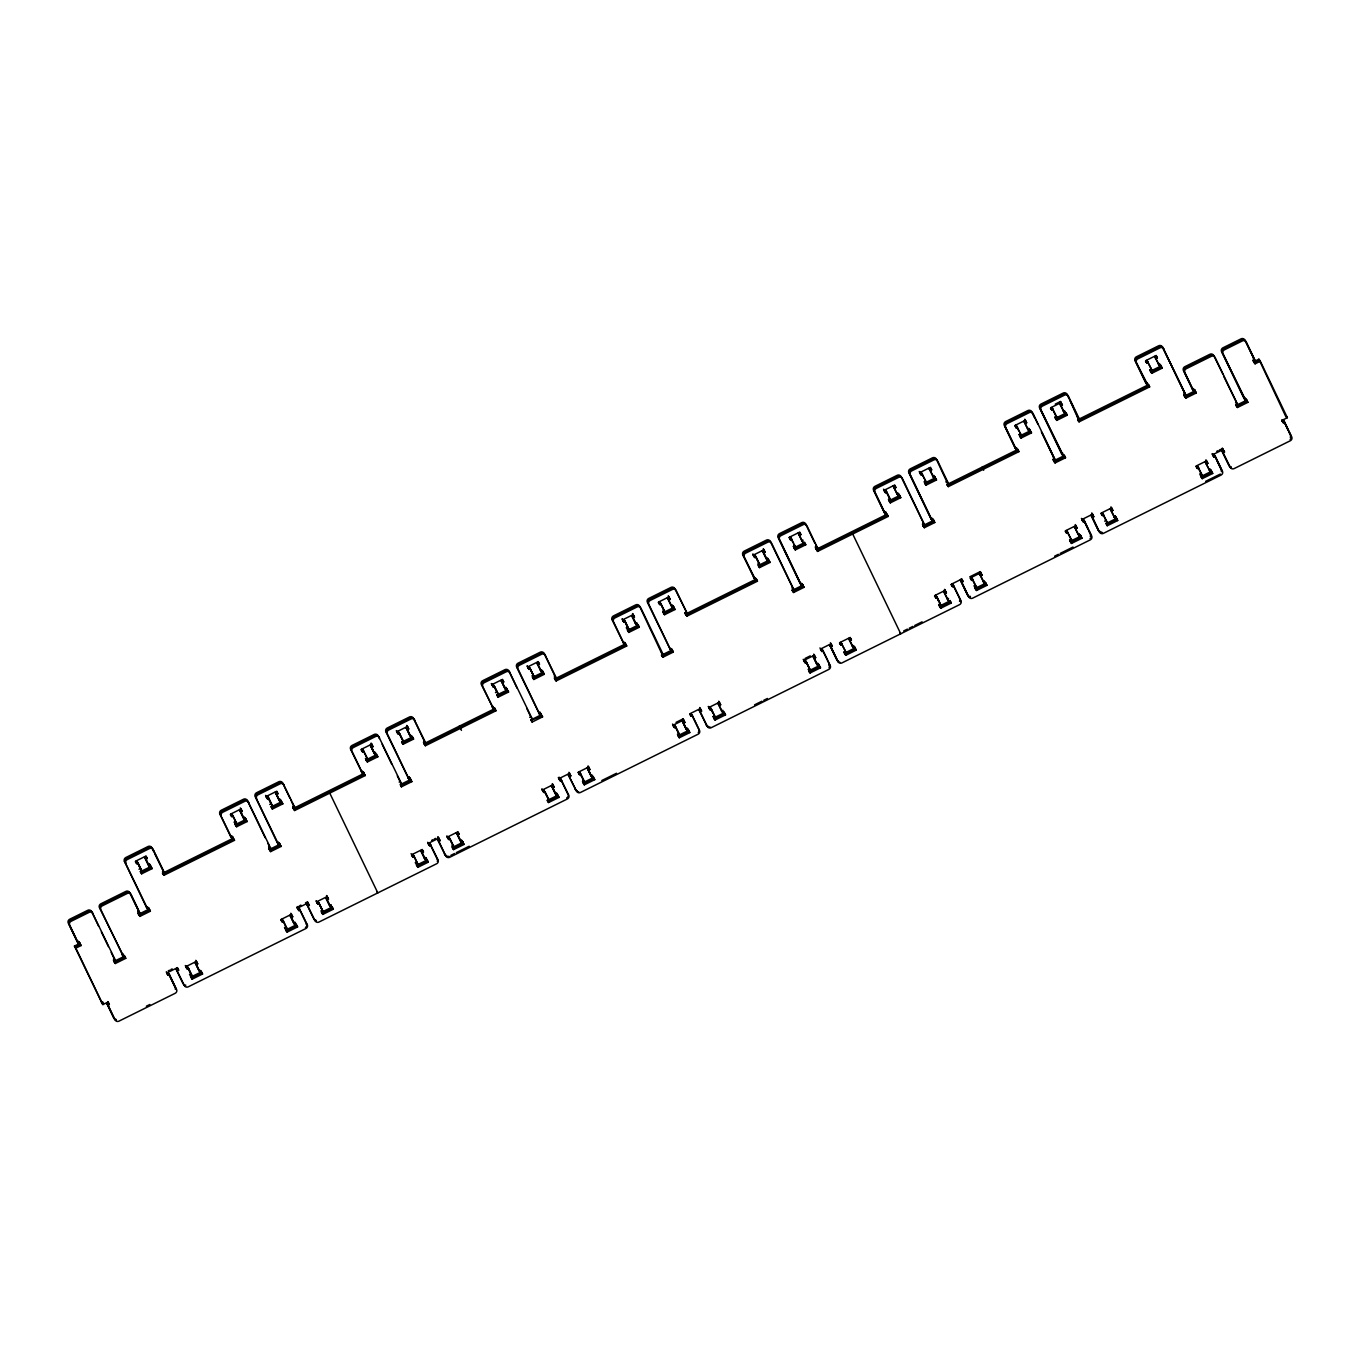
<?xml version="1.0" encoding="UTF-8"?>
<svg xmlns="http://www.w3.org/2000/svg" width="1360" height="1360" viewBox="0 0 1360 1360"><rect width="100%" height="100%" fill="white"/><g stroke="black" fill="none" stroke-linecap="round" stroke-linejoin="round"><path stroke-width="1.5" d="M1055.241 404.124L1060.477 401.523L1061.191 402.543L1050.736 407.728L1051.943 410.261L1053.252 409.615L1051.807 407.575L1050.515 408.221L1051.943 410.261M271.762 804.848L268.124 797.266L266.815 797.912L265.608 795.379L266.322 796.399L276.777 791.214L278.001 793.747L276.692 794.393L275.247 792.353L276.556 791.707L278.001 793.747M372.997 746.674L371.552 744.634L370.26 745.28L371.688 747.32L372.997 746.674L371.79 744.141L361.318 749.326L362.542 751.859L363.834 751.213L367.472 758.795L366.163 759.441L365.449 758.421L366.656 760.954L377.128 755.769M402.492 740.061L398.854 732.479L397.545 733.125L396.338 730.609L397.052 731.629L407.524 726.444L408.731 728.96L407.422 729.623L405.994 727.583L407.286 726.937L408.731 728.96M500.99 680.51L504.628 688.092L505.92 687.446L508.572 692.002L498.117 697.187L496.91 694.671L498.219 694.008L494.581 686.426L493.272 687.072L491.334 683.536L492.065 684.556L502.52 679.371L503.727 681.904L502.418 682.55L500.99 680.51L502.299 679.864L503.727 681.904M628.235 628.218L624.597 620.636L623.288 621.282L622.081 618.749L622.795 619.769L633.25 614.584L634.457 617.117L633.148 617.763L631.72 615.723L633.029 615.077L634.457 617.117M670.191 599.403L668.763 597.38L667.454 598.026L668.882 600.066L670.191 599.403L668.984 596.887L658.529 602.072L659.736 604.588L661.045 603.942L664.683 611.524L663.374 612.17L662.66 611.167L663.969 610.504L660.331 602.922L659.022 603.568L659.736 604.588M757.656 564.094L758.965 563.448L755.327 555.849L754.018 556.495L752.811 553.979L753.525 554.999L763.98 549.814L765.204 552.33L763.895 552.993L762.45 550.953L763.759 550.307L765.204 552.33M928.931 468.469L933.283 477.071L934.575 476.425L936.513 479.961L926.058 485.146L924.834 482.613L926.143 481.967L921.791 473.365L921.077 472.345L919.768 472.991L921.213 475.031L922.522 474.385L921.791 473.365L920.482 474.011L919.275 471.495L919.989 472.515L930.461 467.33L931.668 469.846L930.359 470.509L928.931 468.469L930.24 467.823L931.668 469.846M1026.664 422.773L1025.236 420.75L1023.927 421.396L1025.355 423.436L1026.664 422.773L1025.457 420.257L1015.002 425.442L1016.209 427.958L1017.518 427.312L1016.073 425.272L1014.781 425.918M138.108 863.056L136.68 861.016L135.371 861.679L136.799 863.702L138.108 863.056L141.746 870.638L140.437 871.301L141.644 873.817L152.099 868.632L150.892 866.116L149.583 866.762L148.155 864.722L144.517 857.14L145.826 856.494L147.254 858.534L145.945 859.18L144.517 857.14M233.104 815.983L231.676 813.943L230.367 814.606L231.795 816.629L233.104 815.983L236.742 823.565L235.433 824.228L234.719 823.208L235.926 825.724L246.381 820.556L245.174 818.023L243.865 818.669L240.227 811.087L241.536 810.441L240.329 807.908M239.513 810.067L240.822 809.421L242.267 811.461L240.958 812.107L239.513 810.067L243.151 817.649L244.579 819.689L245.888 819.043L247.112 821.559L236.64 826.744L235.212 824.704L245.667 819.536L247.112 821.559M268.838 798.286L267.41 796.246L266.101 796.892L267.529 798.932L268.838 798.286L272.476 805.868L271.167 806.514L272.374 809.047L282.846 803.862L280.194 799.289L278.885 799.935L275.247 792.353M363.834 751.213L362.406 749.173L361.097 749.819L362.542 751.859M399.568 733.499L398.14 731.459L396.831 732.105L398.276 734.145L399.568 733.499L403.206 741.081L401.897 741.744L403.121 744.26L413.576 739.075L412.369 736.559L411.06 737.205L409.615 735.165L405.994 727.583M498.219 694.008L493.136 684.386L491.827 685.049L494.581 686.426M530.315 668.729L528.87 666.689L527.578 667.335L529.006 669.375L530.315 668.729L533.953 676.311L532.644 676.957L533.851 679.49L544.306 674.305L542.385 670.752L541.076 671.398L537.438 663.816L538.747 663.17M536.724 662.796L538.033 662.15L539.461 664.19L538.152 664.836L536.724 662.796L541.79 672.418L543.099 671.772M625.311 621.656L623.883 619.616L622.574 620.262L624.002 622.302L625.311 621.656L628.949 629.238L627.64 629.884L626.926 628.864M658.308 602.548L659.617 601.902L661.045 603.942M756.041 556.869L754.613 554.829L753.304 555.475L754.732 557.515L756.041 556.869L759.679 564.451L758.37 565.114L759.577 567.63L770.049 562.445L768.825 559.929L767.516 560.575L766.088 558.535L762.45 550.953M789.038 537.778L790.347 537.132L791.775 539.172L790.466 539.818L789.752 538.798L791.061 538.152L795.413 546.754L794.104 547.4L793.39 546.38L794.699 545.734L795.413 546.754M798.184 533.239L799.493 532.593L800.938 534.633L799.629 535.279L798.184 533.239L801.822 540.821L803.25 542.861L804.559 542.215L805.783 544.748L795.311 549.933L793.883 547.893L804.338 542.708L805.783 544.748M886.788 492.099L885.343 490.059L884.034 490.705L885.479 492.745L886.788 492.099L890.409 499.681L889.1 500.327L890.324 502.86L900.779 497.675L898.841 494.122L897.549 494.768M893.197 486.166L894.506 485.52L895.934 487.56L894.625 488.206L893.197 486.166L896.818 493.748L898.263 495.788L899.572 495.142M1059.661 403.682L1060.97 403.036L1062.398 405.076L1061.089 405.722L1059.661 403.682L1064.013 412.284L1065.322 411.638M1146.82 360.502L1145.511 361.148L1146.939 363.188L1148.248 362.542L1146.82 360.502L1151.886 370.124L1150.577 370.77L1149.863 369.75L1151.172 369.104M1154.657 356.609L1155.966 355.963L1157.394 358.003L1156.085 358.649L1154.657 356.609L1159.723 366.231L1161.032 365.585M136.085 862.682L137.394 862.036L141.032 869.635M146.54 857.514L145.231 858.16L148.869 865.742L150.178 865.096L151.385 867.629L140.93 872.797L141.644 873.817M231.081 815.609L232.39 814.963M277.27 792.727L275.961 793.373L279.599 800.955L280.908 800.309M361.811 750.839L363.12 750.193M503.013 680.884L501.704 681.53L505.342 689.112L506.056 690.132L507.365 689.486M528.292 668.355L529.601 667.709L533.222 675.291L531.913 675.937M800.207 533.613L798.915 534.259L803.25 542.861M884.748 491.725L886.057 491.079L889.695 498.661L888.386 499.307M895.22 486.54L893.911 487.186L898.263 495.788M929.645 469.489L930.954 468.843M1051.229 409.241L1052.538 408.595L1056.89 417.197L1055.581 417.843L1054.867 416.823L1056.074 419.356L1066.529 414.171M1060.375 404.702L1061.684 404.056M1146.225 362.168L1147.534 361.522L1151.886 370.124M1156.68 356.983L1155.371 357.629L1159.723 366.231M138.992 869.261L140.301 868.615L141.746 870.638M148.155 864.722L149.464 864.076L150.178 865.096M234.005 822.188L235.314 821.542L236.742 823.565M243.151 817.649L244.46 817.003M269.739 804.474L271.048 803.828L272.476 805.868M370.26 745.28L373.881 752.862L375.19 752.216M495.465 692.631L496.774 691.985L497.488 693.005M540.362 670.378L541.671 669.732M626.212 627.844L627.504 627.198L628.949 629.238M631.72 615.723L635.358 623.305L636.667 622.659L637.381 623.679L636.072 624.325L632.434 616.743L633.743 616.097L632.536 613.564L633.25 614.584M667.454 598.026L671.092 605.608L672.401 604.962M766.088 558.535L767.397 557.889L770.049 562.445M801.822 540.821L803.131 540.175M896.818 493.748L898.127 493.102M933.861 475.405L932.552 476.051L933.997 478.091L935.306 477.445L934.575 476.425M1023.927 421.396L1027.565 428.978L1028.874 428.332M1064.608 410.618L1063.299 411.264L1064.727 413.304L1066.036 412.658L1067.243 415.191L1056.788 420.376L1055.36 418.336L1065.815 413.151L1067.243 415.191M1158.295 364.191L1159.604 363.545M375.904 753.236L374.612 753.882L370.974 746.3L372.283 745.654L371.059 743.121L371.79 744.141M411.638 735.539L410.346 736.185L406.708 728.603L408.017 727.957L406.793 725.424L407.524 726.444M671.806 606.628L673.115 605.982L675.036 609.518L664.581 614.703L663.153 612.663L673.608 607.495L675.036 609.518M768.111 558.909L766.802 559.555L763.181 551.973L764.473 551.327L763.266 548.794L763.98 549.814M1028.279 429.998L1029.588 429.352L1031.509 432.888L1021.054 438.073L1019.133 434.537L1020.425 433.874M278.885 799.935L280.313 801.975L281.622 801.329M373.881 752.862L375.326 754.902L376.635 754.256L377.842 756.789L367.387 761.974L365.942 759.934L376.397 754.749L377.842 756.789M635.358 623.305L636.786 625.345L638.095 624.699L639.302 627.232L628.847 632.417L627.419 630.377L637.874 625.192L639.302 627.232M671.092 605.608L672.52 607.648L673.829 607.002M1016.209 427.958L1015.495 426.938L1016.804 426.292L1021.156 434.894L1019.847 435.54L1019.133 434.537M1027.565 428.978L1028.993 431.018L1030.302 430.372M140.216 871.777L150.671 866.609L152.099 868.632M270.946 807.007L281.401 801.822L282.846 803.862M496.689 695.147L507.144 689.979L508.572 692.002M768.604 560.422L758.149 565.59L759.577 567.63M282.115 802.842L271.66 808.027L272.374 809.047M402.39 743.24L412.862 738.055M533.137 678.47L543.592 673.285L542.385 670.752M628.133 631.397L638.588 626.212M663.867 613.683L674.322 608.498L673.115 605.982M758.863 566.61L769.318 561.425M794.597 548.913L805.052 543.728M889.61 501.84L900.065 496.655L898.841 494.122M935.799 478.941L925.344 484.126L924.12 481.61M1020.34 437.053L1030.795 431.868L1029.588 429.352M1151.07 372.283L1161.525 367.098M1162.239 368.118L1160.811 366.078L1150.356 371.263L1151.784 373.303L1162.239 368.118L1160.318 364.565M265.2 837.777L247.316 800.462A2.924 2.805 -35.1 0 0 243.491 799.221L221.272 810.237A2.924 2.805 -35.1 0 0 219.861 814.062L230.571 836.4L231.88 835.754M293.08 805.426L294.746 807.347L293.437 807.993L292.723 806.973M362.44 771.052L361.301 771.613L362.729 773.653L364.038 773.007L363.324 771.987L362.015 772.633L350.608 749.292A2.924 2.805 -35.1 0 1 352.002 745.467L374.221 734.451A2.924 2.805 -35.1 0 1 378.046 735.675L379.423 738.548M423.64 740.724L425.493 742.56L424.184 743.206L423.47 742.186M493.017 706.35L492.031 706.843L493.476 708.883L494.785 708.237M554.217 676.039L556.223 677.79L554.914 678.436L556.121 680.969L626.722 645.983L624.801 642.43M623.594 641.665L622.778 642.056L624.206 644.096L625.515 643.45M792.166 588.71L792.982 588.302L770.253 541.348A2.924 2.805 -35.1 0 0 766.428 540.107L744.209 551.123A2.924 2.805 -35.1 0 0 742.798 554.948L754.154 576.963M815.354 546.635L816.255 546.193L817.683 548.233L816.391 548.879L815.66 547.859L816.969 547.213L815.643 544.425M922.743 524.008L923.712 523.515L901 476.561A2.924 2.805 -35.1 0 0 897.158 475.337L874.939 486.353A2.924 2.805 -35.1 0 0 873.545 490.178L884.238 512.499L885.224 512.023M945.846 481.984L946.985 481.406L948.43 483.446L947.121 484.092L948.328 486.625L1018.929 451.639L1017.722 449.123L1016.413 449.769L1014.968 447.729L1004.275 425.391A2.924 2.805 -35.1 0 1 1005.669 421.566L1027.905 410.55A2.924 2.805 -35.1 0 1 1031.73 411.791L1034.484 417.537M1014.968 447.729L1016.583 447.712M1077.324 416.84L1079.16 418.676L1077.851 419.322L1079.058 421.855L1149.659 386.869L1148.452 384.336L1147.143 384.982L1145.715 382.942L1135.005 360.621A2.924 2.805 -35.1 0 1 1136.416 356.796L1158.635 345.78A2.924 2.805 -35.1 0 1 1162.46 347.004L1185.903 394.978L1184.594 395.624L1183.88 394.604M1145.715 382.942L1147.16 382.619M162.486 871.505L163.302 871.097L154.615 852.958M293.063 806.803L294.032 806.327M423.623 742.118L424.779 741.54M493 707.744L481.338 684.505A2.924 2.805 -35.1 0 1 482.732 680.68L504.968 669.664A2.924 2.805 -35.1 0 1 508.793 670.905L517.038 688.126M755.446 577.694L754.222 578.306L743.512 555.968A2.924 2.805 -35.1 0 1 744.923 552.143L767.142 541.127A2.924 2.805 -35.1 0 1 770.967 542.368M886.023 512.992L884.952 513.519L874.259 491.198A2.924 2.805 -35.1 0 1 875.653 487.373L897.889 476.357A2.924 2.805 -35.1 0 1 901.714 477.581M947.223 482.681L936.292 459.085A2.924 2.805 -35.1 0 0 932.467 457.844L910.248 468.86A2.924 2.805 -35.1 0 0 908.837 472.685L930.852 518.619L932.28 520.659L933.589 519.996L934.796 522.529L924.341 527.714L922.76 525.368M1016.583 448.307L1015.682 448.749L1004.989 426.411A2.924 2.805 -35.1 0 1 1006.4 422.586L1028.619 411.57A2.924 2.805 -35.1 0 1 1032.444 412.811L1037.952 424.286M1077.783 417.979L1067.736 395.318A2.924 2.805 -35.1 0 0 1063.911 394.077L1041.692 405.093A2.924 2.805 -35.1 0 0 1040.281 408.918L1062.874 454.563M1147.16 383.605L1135.719 361.641A2.924 2.805 -35.1 0 1 1137.13 357.816L1159.349 346.8A2.924 2.805 -35.1 0 1 1163.174 348.024L1185.189 393.958M162.707 872.763L164.016 872.117L153.323 849.779A2.924 2.805 -35.1 0 0 149.498 848.555L127.262 859.571A2.924 2.805 -35.1 0 0 125.868 863.396L124.423 861.356A2.924 2.805 -35.1 0 1 125.834 857.531L148.053 846.515A2.924 2.805 -35.1 0 1 151.878 847.756L153.884 851.938M230.571 836.4L231.999 838.44L233.308 837.794L232.594 836.774M684.93 612.629L685.644 613.649L686.953 613.003L676.26 590.665A2.924 2.805 -35.1 0 0 672.435 589.441L650.199 600.457A2.924 2.805 -35.1 0 0 648.805 604.282L670.803 650.216L672.112 649.57L673.319 652.086L662.864 657.271L661.436 655.231L671.891 650.046L673.319 652.086M753.508 577.286L754.936 579.326L756.245 578.68L757.452 581.196L686.868 616.182L685.423 614.142L756.024 579.173L757.452 581.196M884.238 512.499L885.666 514.539L886.975 513.893L888.199 516.426L817.598 551.412L815.32 547.621M234.515 840.31L233.087 838.287L162.486 873.256L163.914 875.296L234.515 840.31L232.747 837.08M293.216 808.486L363.817 773.5L365.245 775.54L294.661 810.526L293.08 808.163M494.547 708.73L423.963 743.699L425.391 745.739L495.992 710.753L494.36 707.846L495.992 710.753M816.153 549.372L886.754 514.386L888.199 516.426M1018.929 451.639L1017.484 449.616L946.9 484.585L948.328 486.625M1149.659 386.869L1148.231 384.829L1077.63 419.815L1079.058 421.855M163.2 874.276L233.801 839.307M293.947 809.506L364.531 774.52M495.278 709.733L424.677 744.719L423.623 742.509M98.583 926.143L91.579 911.523A2.924 2.805 -35.1 0 0 87.754 910.299L69.666 919.258A2.924 2.805 -35.1 0 0 68.272 923.083L77.146 941.613L78.217 941.086M138.023 911.455L140.029 913.206L138.72 913.852L138.193 909.874L138.601 911.166M124.423 861.356L146.438 907.29L147.577 906.712M268.6 846.753L270.759 848.436L269.45 849.082L268.736 848.062L270.045 847.416M289.969 798.32L282.625 782.969A2.924 2.805 -35.1 0 0 278.8 781.745L256.564 792.744A2.924 2.805 -35.1 0 0 255.17 796.569L277.168 842.503L278.154 842.027M399.16 782.068L400.061 781.609L401.489 783.649L400.18 784.295L401.404 786.828L411.859 781.643L410.159 778.566M408.884 777.24L407.898 777.733L409.343 779.773L410.652 779.127L409.207 777.087M529.737 717.366L530.791 716.839L532.236 718.879L530.927 719.525L532.134 722.058L542.589 716.873L539.954 712.3L538.645 712.946L540.073 714.986L541.382 714.34M661.368 652.137L662.966 654.092L661.657 654.738L662.864 657.271M669.783 647.972L670.803 650.216M792.183 587.316L793.696 589.322L792.387 589.968L793.611 592.501L804.066 587.316L802.128 583.763M814.912 543.405L805.562 523.855A2.924 2.805 -35.1 0 0 801.737 522.631L779.501 533.63A2.924 2.805 -35.1 0 0 778.107 537.455L800.105 583.389L801.72 583.372M922.76 522.631L924.426 524.535L923.134 525.181L922.403 524.161M930.852 518.619L932.297 518.279M1053.32 457.929L1055.173 459.765L1053.864 460.411L1053.15 459.391M1069.028 398.48L1067.022 394.298A2.924 2.805 -35.1 0 0 1063.197 393.074L1040.978 404.073A2.924 2.805 -35.1 0 0 1039.567 407.898L1061.582 453.832L1062.806 453.22M1183.897 393.227L1185.903 394.978M1222.844 374.068L1213.715 355.504A2.924 2.805 -35.1 0 0 1209.89 354.28L1184.832 366.69A2.924 2.805 -35.1 0 0 1183.421 370.515L1192.312 389.062L1193.383 388.535M1253.274 358.853L1255.195 360.655L1253.886 361.301L1253.172 360.281M81.107 945.54L79.662 943.5L74.443 946.084L75.871 948.124L81.107 945.54L79.169 941.987L77.86 942.633L68.986 924.103A2.924 2.805 -35.1 0 1 70.38 920.278L88.468 911.319A2.924 2.805 -35.1 0 1 92.293 912.543L115.43 960.347L114.121 960.993L113.407 959.973L114.699 959.327M147.152 908.31L148.138 907.817M277.882 843.523L279.191 842.877L279.905 843.897L278.613 844.543L277.168 842.503M410.006 778.26L408.629 778.753L385.9 731.799A2.924 2.805 -35.1 0 1 387.294 727.974L409.53 716.958A2.924 2.805 -35.1 0 1 413.355 718.199L424.048 740.52M540.583 713.354L539.359 713.966L516.63 667.012A2.924 2.805 -35.1 0 1 518.041 663.187L540.26 652.188A2.924 2.805 -35.1 0 1 544.085 653.412L554.795 675.75M661.674 653.361L639.523 606.118A2.924 2.805 -35.1 0 0 635.698 604.894L613.479 615.91A2.924 2.805 -35.1 0 0 612.068 619.735L623.492 643.076L624.461 642.6L626.008 644.963L555.407 679.949L554.234 677.977M671.16 648.669L670.089 649.196L647.36 602.242A2.924 2.805 -35.1 0 1 648.771 598.417L670.99 587.401A2.924 2.805 -35.1 0 1 674.815 588.642L686.953 613.003M801.72 583.967L800.819 584.409L778.821 538.475A2.924 2.805 -35.1 0 1 780.215 534.65L802.451 523.651A2.924 2.805 -35.1 0 1 806.276 524.875M1053.303 459.306L1054.459 458.745L1042.066 432.905M1193.927 389.623L1193.026 390.082L1184.152 371.535A2.924 2.805 -35.1 0 1 1185.546 367.71L1210.604 355.3A2.924 2.805 -35.1 0 1 1214.429 356.524M1253.257 360.23L1254.481 359.635L1245.59 341.088A2.924 2.805 -35.1 0 0 1241.765 339.864L1223.677 348.823A2.924 2.805 -35.1 0 0 1222.283 352.648L1245.182 399.177M77.146 941.613L78.574 943.653L79.883 943.007M146.438 907.29L147.866 909.33L149.175 908.684L150.382 911.2L139.927 916.385L138.04 913.393M800.105 583.389L801.55 585.429L802.842 584.783M1061.582 453.832L1063.01 455.872L1064.319 455.226L1065.526 457.759L1055.071 462.944L1053.337 460.275M1192.312 389.062L1193.74 391.102L1195.049 390.439L1196.273 392.972L1185.801 398.157L1183.846 395.012M138.499 914.345L148.954 909.16L150.382 911.2M269.229 849.575L279.684 844.39L281.129 846.43L270.657 851.615L268.617 848.3M400.622 784.465L410.431 779.603L411.859 781.643M531.352 719.695L541.161 714.833L542.589 716.873M922.896 525.674L933.368 520.489L934.796 522.529M1053.643 460.904L1064.098 455.719L1065.526 457.759M1184.373 396.117L1194.828 390.932L1196.273 392.972M1253.206 360.842L1253.665 361.794L1258.884 359.193L1260.329 361.233L1287.376 417.707L1282.157 420.291L1283.364 422.824L1284.673 422.178L1291.728 436.917A2.924 2.805 -35.1 0 1 1290.334 440.742L1234.115 468.605A2.924 2.805 -35.1 0 1 1230.29 467.364L1221.79 450.585L1223.099 449.939L1224.527 451.979L1223.218 452.625M75.157 947.104L80.376 944.52L79.696 943.092M139.213 915.365L149.668 910.18L148.529 907.817M269.943 850.595L280.415 845.41M400.537 785.502L411.145 780.623M531.114 720.392L541.875 715.853M1259.615 360.213L1254.379 362.814L1253.24 360.434M1253.665 361.794L1255.093 363.817L1260.329 361.233M113.577 958.511L115.43 960.347M123.063 953.802L121.839 954.414L123.267 956.454L124.576 955.808M1235.56 402.56L1237.566 404.328L1236.257 404.974L1237.464 407.49L1247.919 402.322L1245.998 398.769M1251.54 353.974L1244.876 340.068A2.924 2.805 -35.1 0 0 1241.051 338.844L1222.963 347.803A2.924 2.805 -35.1 0 0 1221.552 351.628L1243.975 398.395L1245.114 397.834M123.046 955.196L99.416 907.647A2.924 2.805 -35.1 0 1 100.827 903.822L125.885 891.395A2.924 2.805 -35.1 0 1 129.71 892.636L133.603 900.745M1243.975 398.395L1245.403 400.435L1246.712 399.789M125.783 958.324L124.355 956.301L113.9 961.469L115.328 963.509L125.783 958.324L124.168 955.417M1235.645 404.668L1236.036 405.467L1246.491 400.282L1247.919 402.322M125.069 957.321L114.614 962.489L113.543 960.279M102.799 1001.912L101.49 1002.558L102.918 1004.598L108.154 1001.997L109.361 1004.53L108.052 1005.176L106.624 1003.136L107.933 1002.49L109.361 1004.53M103.513 1002.932L102.204 1003.578L74.443 946.084M168.232 970.87L169.541 970.224M170.85 969.561L172.159 968.915M298.316 906.406L297.007 907.052L297.721 908.072L308.176 902.887L307.462 901.867M299.625 905.76L300.917 905.114M305.507 902.853L306.816 902.207M431.664 840.327L432.973 839.681M434.282 839.035L435.574 838.389M437.546 837.42L438.906 838.117L428.451 843.302L427.737 842.282M559.13 777.172L560.405 781.048L561.714 780.402L560.269 778.362L558.96 779.008L560.405 781.048M1216.724 451.333L1218.033 450.687M1219.342 450.041L1220.634 449.395M1221.943 448.749L1224.527 451.979M1286.016 417.01L1258.884 359.193M559.181 778.515L569.653 773.33L568.939 772.31M701.59 711.093L700.162 709.053L698.853 709.699L700.281 711.739L701.59 711.093L700.383 708.56L689.928 713.745L691.135 716.261L692.444 715.615L699.516 730.371A2.924 2.805 -35.1 0 1 698.105 734.196L580.448 792.489A2.924 2.805 -35.1 0 1 576.623 791.265L568.123 774.469L569.432 773.823L570.86 775.863L569.551 776.509M819.944 647.938L820.658 648.958L831.113 643.773L832.32 646.306L831.028 646.952L829.583 644.912L830.892 644.266L832.32 646.306M1081.404 518.381L1082.135 519.401L1092.59 514.216L1093.797 516.749L1092.488 517.395L1091.06 515.355L1092.369 514.709L1093.797 516.749M1212.151 453.611L1212.865 454.631L1223.32 449.446M166.617 973.029L168.079 972.706L169.507 974.729L176.579 989.485A2.924 2.805 -35.1 0 1 175.168 993.31L118.949 1021.156A2.924 2.805 -35.1 0 1 115.124 1019.932L108.052 1005.176M175.916 968.813L177.225 968.167L178.653 970.207L177.344 970.853L175.916 968.813L182.988 983.569A2.924 2.805 -35.1 0 0 185.759 985.099M297.5 908.565L298.809 907.919L300.237 909.959L298.928 910.605L297.194 907.936M306.646 904.026L307.955 903.38L309.383 905.42L308.091 906.066L306.646 904.026L313.718 918.782A2.924 2.805 -35.1 0 0 316.2 920.329M429.539 843.149L428.23 843.795L429.658 845.818L430.967 845.172L429.539 843.149L436.611 857.888A2.924 2.805 -35.1 0 1 436.866 858.908M437.376 839.256L438.685 838.61L440.13 840.65L438.821 841.296L437.376 839.256L445.162 855.015A2.924 2.805 -35.1 0 0 448.987 856.256M690.2 713.983L692.444 715.615M820.76 649.298L821.746 648.805L823.174 650.845L830.246 665.584A2.924 2.805 -35.1 0 1 828.835 669.409L711.178 727.719A2.924 2.805 -35.1 0 1 707.353 726.478L700.281 711.739M830.739 643.96L831.606 645.286L830.297 645.932L838.083 661.708A2.924 2.805 -35.1 0 0 841.908 662.932L959.582 604.639A2.924 2.805 -35.1 0 0 960.976 600.814L953.904 586.058L952.476 584.018L951.337 584.596L951.881 585.701L953.19 585.038M960.313 580.142L961.622 579.496L963.067 581.536L961.758 582.182L960.313 580.142L967.385 594.881A2.924 2.805 -35.1 0 0 970.445 596.377M1084.651 521.288L1083.206 519.248L1081.897 519.894L1083.342 521.934L1084.651 521.288L1091.706 536.027A2.924 2.805 -35.1 0 1 1090.312 539.852L972.655 598.162A2.924 2.805 -35.1 0 1 968.83 596.921L961.758 582.182M1212.406 454.648L1213.953 454.461L1215.381 456.501L1222.453 471.257A2.924 2.805 -35.1 0 1 1221.042 475.082L1103.385 533.375A2.924 2.805 -35.1 0 1 1099.56 532.151L1092.488 517.395M1281.783 420.461L1283.228 420.138L1284.673 422.178M167.484 974.372L168.793 973.709L175.848 988.465A2.924 2.805 -35.1 0 1 176.12 989.485M298.214 909.585L299.523 908.939L307.309 924.698A2.924 2.805 -35.1 0 1 305.898 928.523L188.241 986.833A2.924 2.805 -35.1 0 1 184.416 985.592L176.63 969.833L177.939 969.187L177.174 967.606M308.669 904.4L307.36 905.046L315.146 920.822A2.924 2.805 -35.1 0 0 318.971 922.046L436.645 863.753A2.924 2.805 -35.1 0 0 438.039 859.928L430.253 844.152L428.944 844.815L427.703 842.69M438.107 840.276L439.416 839.63M568.837 775.489L570.146 774.843M676.039 722.381L683.009 718.913L684.93 722.466L683.638 723.112L682.193 721.072L683.502 720.426L684.93 722.466M690.183 714.782L691.73 714.595M699.567 710.719L700.876 710.073L699.635 707.948M805.035 658.461L810.254 655.877M822.46 649.825L820.777 649.689M969.748 576.844L980.22 571.659L980.934 572.679L970.479 577.864L971.686 580.38L972.995 579.734L971.55 577.694L970.241 578.357L971.686 580.38M166.77 973.352L168.198 975.375L169.507 974.729M191.505 974.984L187.867 967.385L186.558 968.048L185.351 965.515L186.065 966.535L196.52 961.35L197.727 963.883L196.435 964.529L194.99 962.489L196.299 961.843L197.727 963.883M292.74 916.81L291.295 914.77L289.986 915.416L291.431 917.456L292.74 916.81L291.516 914.277L281.061 919.462L282.268 921.978L283.577 921.332L287.215 928.931L285.906 929.577L285.192 928.557L286.501 927.911L282.149 919.309L280.84 919.955L282.268 921.978M322.235 910.197L318.597 902.615L317.288 903.261L316.081 900.728L316.795 901.748L327.25 896.563L328.474 899.096L327.165 899.742L325.72 897.702L327.029 897.056L328.474 899.096M411.077 853.655L411.791 854.675L422.263 849.49L423.47 852.023L422.161 852.669L420.733 850.629L422.042 849.983L423.47 852.023M451.656 846.073L452.965 845.427L449.327 837.828L448.035 838.491L446.811 835.958L447.525 836.978L457.997 831.793L459.204 834.326L457.895 834.972L456.467 832.932L457.776 832.286L459.204 834.326M551.463 785.859L555.101 793.441L556.41 792.795L559.045 797.368L548.59 802.536L547.383 800.02L548.692 799.374L545.054 791.775L543.745 792.421L541.824 788.885L542.538 789.905L552.993 784.72L554.2 787.253L552.891 787.899L551.463 785.859L552.772 785.213L554.2 787.253M588.727 767.006L578.272 772.191L579.479 774.724L580.788 774.078L584.426 781.66L583.117 782.306L584.324 784.839L594.779 779.654L592.858 776.101L591.549 776.747L587.911 769.165L589.22 768.519L588.013 765.986L589.934 769.539L588.625 770.185L587.197 768.145L588.506 767.499L589.934 769.539M677.399 734.213L678.708 733.567L675.07 725.985L673.761 726.631L672.554 724.098L673.268 725.118L683.723 719.933M720.664 704.769L719.236 702.729L717.927 703.375L719.372 705.415L720.664 704.769L719.457 702.236L709.002 707.421L708.288 706.401L710.209 709.937L711.518 709.291L715.156 716.873L713.847 717.536L713.133 716.516L714.442 715.87L710.804 708.271L709.495 708.917M808.129 669.443L809.438 668.797L805.8 661.198L804.491 661.861L803.284 659.328L803.998 660.348L814.453 655.163L815.677 657.696L814.368 658.342L812.923 656.302L814.232 655.656L815.677 657.696M820.437 649.451L821.865 651.491L823.174 650.845M946.407 592.909L944.979 590.869L943.67 591.515L945.098 593.555L946.407 592.909L945.2 590.376L934.745 595.561L935.952 598.094L937.261 597.448L940.882 605.03L939.59 605.676L938.859 604.656L940.168 604.01L936.547 596.428L935.238 597.074L935.952 598.094M951.167 584.681L952.612 586.704L953.904 586.058M1077.137 528.139L1075.709 526.099L1074.4 526.745L1075.828 528.785L1077.137 528.139L1075.93 525.606L1065.475 530.791L1066.682 533.307L1067.991 532.661L1066.563 530.621L1065.254 531.284L1066.682 533.307M1112.871 510.425L1111.443 508.385L1110.134 509.031L1111.562 511.071L1112.871 510.425L1111.664 507.892L1101.209 513.077L1102.416 515.61L1103.725 514.964L1102.297 512.924L1100.988 513.57L1102.416 515.61M1206.66 460.819L1196.205 466.004L1197.412 468.537L1198.721 467.891L1197.293 465.851L1195.984 466.497L1197.412 468.537M1212.644 455.124L1214.072 457.147L1215.381 456.501M188.581 968.405L187.153 966.382L185.844 967.028L187.272 969.051L188.581 968.405L192.219 976.004L190.91 976.65L190.196 975.63M319.311 903.635L317.883 901.595L316.574 902.241L318.002 904.281L319.311 903.635L322.949 911.217L321.64 911.863L320.926 910.843M414.324 856.562L412.879 854.522L411.57 855.168L413.015 857.208L414.324 856.562L417.945 864.144L416.653 864.79L415.922 863.77M450.058 838.848L448.613 836.808L447.304 837.471L448.749 839.494L450.058 838.848L453.679 846.447L452.387 847.093L453.594 849.609L464.049 844.441L462.128 840.888L460.819 841.534L457.181 833.952L458.49 833.306M548.692 799.374L543.626 789.752L542.317 790.398L545.054 791.775M578.051 772.684L579.36 772.038L580.788 774.078M675.784 727.005L674.356 724.965L673.047 725.611L674.475 727.651L675.784 727.005L679.422 734.587L678.113 735.233L679.32 737.766L689.792 732.581L688.568 730.048L687.259 730.694L685.831 728.671L682.193 721.072M711.518 709.291L710.09 707.251L708.781 707.914L710.209 709.937M806.514 662.218L805.086 660.178L803.777 660.841L805.222 662.864L806.514 662.218L810.152 669.817L808.843 670.463L810.067 672.979L820.522 667.811L818.584 664.258L817.275 664.904L813.654 657.322L814.963 656.676M840.82 642.481L839.511 643.127L840.956 645.167L842.248 644.521L840.82 642.481L845.886 652.103L844.577 652.749L843.863 651.729L845.801 655.282L856.256 650.097L854.318 646.544L853.009 647.19L852.295 646.187L848.657 638.588L849.966 637.942L851.411 639.982L850.102 640.628L848.657 638.588M934.507 596.054L935.816 595.408L937.261 597.448M979.404 573.818L980.713 573.172L982.141 575.212L980.832 575.858L979.404 573.818L983.756 582.42L985.065 581.774L986.986 585.31L976.531 590.495L975.086 588.455L985.558 583.287L986.986 585.31M1205.13 461.958L1206.439 461.312L1207.884 463.352L1206.575 463.998L1205.13 461.958L1210.196 471.58L1211.505 470.934L1210.791 469.914L1209.482 470.56M281.554 920.975L282.863 920.312M292.009 915.79L290.717 916.436L294.338 924.018L295.647 923.372L294.933 922.352L293.624 922.998L289.986 915.416M412.301 856.188L413.593 855.542M422.756 851.003L421.447 851.649L425.085 859.231L426.394 858.585M719.95 703.749L718.641 704.395L722.993 712.997L724.302 712.351L725.526 714.867L715.054 720.052L713.626 718.012L724.081 712.844L725.526 714.867M840.225 644.147L841.534 643.501L845.886 652.103M850.697 638.962L849.388 639.608L853.74 648.21L855.049 647.564L854.318 646.544M970.972 579.36L972.281 578.714L976.616 587.316L975.324 587.979L974.593 586.959L975.902 586.313M980.118 574.838L981.427 574.192M1065.968 532.287L1067.277 531.641L1071.629 540.243L1070.32 540.906L1069.606 539.886L1070.915 539.24M1076.423 527.119L1075.114 527.765L1079.466 536.367L1080.775 535.721L1081.982 538.237L1071.527 543.422L1070.099 541.382L1080.554 536.214L1081.982 538.237M1101.702 514.59L1103.011 513.944L1107.363 522.546L1106.054 523.192L1107.261 525.725L1117.716 520.54L1115.795 516.987L1114.486 517.633L1110.134 509.031M1110.848 510.051L1112.157 509.405M1196.698 467.517L1198.007 466.871L1202.359 475.473L1201.05 476.119L1200.336 475.099L1202.257 478.652L1212.729 473.467L1210.791 469.914M1207.153 462.332L1205.844 462.978L1210.196 471.58M189.482 974.61L190.791 973.964L192.219 976.004M284.478 927.537L285.787 926.891L287.215 928.931M415.208 862.75L416.517 862.104L417.945 864.144M420.733 850.629L424.354 858.228L425.663 857.565L428.315 862.138L417.86 867.323L417.146 866.303L427.601 861.118L425.663 857.565M456.467 832.932L460.088 840.514L461.397 839.868L464.049 844.441M587.197 768.145L590.835 775.744L592.144 775.081M685.831 728.671L687.14 728.008L689.792 732.581M717.927 703.375L721.565 710.957L722.874 710.311M812.923 656.302L816.561 663.884L817.87 663.238M852.295 646.187L853.604 645.524M943.67 591.515L947.308 599.114L948.6 598.451M973.879 585.939L975.188 585.293L976.616 587.316M984.334 580.754L983.042 581.4L984.47 583.44L985.779 582.794M1074.4 526.745L1078.038 534.327L1079.347 533.681M1104.626 521.152L1105.918 520.506L1107.363 522.546M1115.081 515.967L1113.772 516.613L1115.2 518.653L1116.509 518.007L1115.081 515.967L1117.716 520.54M1199.622 474.079L1200.931 473.433L1202.359 475.473M1208.768 469.557L1210.077 468.894M557.124 793.815L555.815 794.461L555.101 793.441M582.403 781.286L583.712 780.64L580.074 773.058L578.765 773.704L579.479 774.724M194.99 962.489L198.628 970.071L200.056 972.111L201.365 971.465L202.572 973.998L192.117 979.166L191.403 978.146L201.858 972.978M293.624 922.998L295.069 925.038L296.361 924.392L297.585 926.925L287.113 932.093L285.685 930.07L296.14 924.885L297.585 926.925M325.72 897.702L329.358 905.301L330.803 907.324L332.095 906.678L333.319 909.211L322.847 914.396L321.419 912.356L331.874 907.171L333.319 909.211M424.354 858.228L425.799 860.251L427.108 859.605M460.088 840.514L461.533 842.554L462.842 841.908M552.993 784.72L552.279 783.7L553.486 786.233L552.177 786.879L555.815 794.461L556.529 795.481L557.838 794.835M590.835 775.744L592.263 777.767L593.572 777.121M816.561 663.884L818.006 665.924L819.315 665.278M947.308 599.114L948.736 601.137L950.045 600.491L951.252 603.024L940.797 608.209L939.352 606.169L949.824 600.984L951.252 603.024M190.689 977.143L201.144 971.958L202.572 973.998M416.415 865.283L426.887 860.098L428.315 862.138M462.621 842.401L452.149 847.586L453.594 849.609M688.347 730.541L677.892 735.726L679.32 737.766M1105.833 523.685L1116.288 518.5M296.871 925.905L286.399 931.073L285.192 928.557M322.133 913.376L332.605 908.191M452.88 848.589L463.335 843.421L462.128 840.888M558.331 796.348L557.617 795.328L547.162 800.513L547.876 801.516L558.331 796.348L559.045 797.368M583.61 783.819L594.065 778.634M678.606 736.746L689.061 731.561L687.854 729.028L686.545 729.674L682.907 722.092L684.216 721.446L683.009 718.913M714.34 719.032L724.795 713.864L723.588 711.331M809.336 671.959L819.808 666.791L818.584 664.258M855.542 649.077L854.811 648.057L844.356 653.242L845.07 654.262L855.542 649.077L856.256 650.097M940.083 607.189L950.538 602.004M986.272 584.307L975.817 589.475L974.593 586.959M1070.813 542.402L1081.268 537.234L1080.061 534.701L1080.775 535.721M1117.002 519.52L1106.547 524.705L1107.261 525.725M1201.543 477.632L1211.998 472.447M146.336 1006.213L149.855 1004.479M450.84 855.338L454.512 853.519M456.348 852.618L469.217 846.226M601.783 780.538L616.505 773.262M754.579 704.837L761.94 701.199M763.776 700.281L767.448 698.462M903.703 630.938L907.375 629.119M909.228 628.218L912.9 626.399M914.736 625.481L922.097 621.843M1054.663 556.155L1058.335 554.319M1060.171 553.418L1073.04 547.043M1205.623 481.355L1220.328 474.062M793.985 544.714L794.699 545.734M504.628 688.092L505.342 689.112L506.651 688.466L507.858 690.999L497.403 696.167L498.117 697.187M547.978 798.354L543.626 789.752M1285.948 415.667L1287.376 417.707M1281.936 420.784L1283.364 422.824M1236.036 405.467L1237.464 407.49M1194.335 389.436L1195.049 390.439M1212.729 473.467L1211.284 471.427L1200.829 476.612L1202.257 478.652M1056.159 416.177L1056.89 417.197M1110.95 506.872L1111.664 507.892M1091.876 513.196L1092.59 514.216M1025.457 420.257L1024.743 419.237L1025.95 421.77L1024.641 422.416L1028.993 431.018M1031.509 432.888L1030.081 430.865L1019.626 436.033L1021.054 438.073M1019.711 432.871L1021.156 434.894M1075.216 524.586L1075.93 525.606M1078.038 534.327L1079.466 536.367M1071.629 540.243L1066.563 530.621M982.906 468.112L982.192 467.092L983.688 470.22M936.513 479.961L935.085 477.938L924.613 483.106L926.058 485.146M926.143 481.967L921.077 472.345M933.589 519.996L932.875 518.993L931.566 519.639L909.551 473.705A2.924 2.805 -35.1 0 1 910.962 469.88L933.181 458.864A2.924 2.805 -35.1 0 1 937.006 460.105M900.779 497.675L899.351 495.635L888.879 500.82L890.324 502.86M890.409 499.681L885.343 490.059M945.2 590.376L944.486 589.356L945.693 591.889L944.384 592.535L948.736 601.137M885.547 511.853L886.261 512.873M939.454 602.99L940.882 605.03M852.176 532.899L900.745 633.794L900.031 632.774M853.009 647.19L853.74 648.21M804.066 587.316L802.621 585.276L792.166 590.461L793.611 592.501M845.07 654.262L845.801 655.282M830.399 642.753L831.113 643.773M759.679 564.451L754.613 554.829M813.739 654.143L814.453 655.163M820.522 667.811L819.077 665.771L808.622 670.956L810.067 672.979M810.152 669.817L805.086 660.178M668.984 596.887L668.27 595.867L669.477 598.4L668.168 599.046L672.52 607.648M664.683 611.524L659.617 601.902M718.743 701.216L719.457 702.236M721.565 710.957L722.993 712.997M671.398 648.55L672.112 649.57M713.728 714.85L715.156 716.873M699.669 707.54L700.383 708.56M690.421 715.258L691.135 716.261M626.722 645.983L625.294 643.943L554.693 678.929L556.121 680.969M679.422 734.587L674.356 724.965M544.306 674.305L542.878 672.265L532.423 677.45L533.851 679.49M533.953 676.311L528.87 666.689M594.779 779.654L593.351 777.614L582.896 782.799L584.324 784.839M582.981 779.62L584.426 781.66M531.42 721.038L532.134 722.058M547.876 801.516L548.59 802.536M459.255 726.206L461.465 730.354M413.576 739.075L412.131 737.052L401.676 742.22L403.121 744.26M403.206 741.081L398.14 731.459M453.679 846.447L448.613 836.808M400.69 785.808L401.404 786.828M367.472 758.795L362.406 749.173M329.239 792.013L377.808 892.908L377.094 891.888M327.25 896.563L326.536 895.543L327.76 898.076L326.451 898.722L330.072 906.304L331.381 905.658L330.667 904.638L331.874 907.171M322.949 911.217L317.883 901.595M245.174 818.023L245.888 819.043M290.802 913.257L291.516 914.277M282.149 919.309L283.577 921.332M164.016 872.117L154.564 853.332M201.365 971.465L200.651 970.445L199.342 971.091L195.704 963.509L197.013 962.863L195.806 960.33M148.461 907.664L149.175 908.684M166.277 971.839L166.991 972.859L177.446 967.674L178.653 970.207M1255.195 360.655L1246.304 342.108A2.924 2.805 -35.1 0 0 1242.479 340.867L1224.391 349.843A2.924 2.805 -35.1 0 0 1222.997 353.651L1245.403 400.435M1288.362 430.372L1283.959 421.158L1282.65 421.804L1281.817 420.07M1288.804 431.29L1291.014 435.897A2.924 2.805 -35.1 0 1 1291.286 437.206M1252.084 355.13L1253.75 358.615M1283.228 420.138L1284.112 421.974M1284.554 422.909L1285.438 424.745M1285.88 425.663L1286.764 427.516M1287.206 428.434L1288.09 430.27M1288.532 431.205L1290.3 434.877A2.924 2.805 -35.1 0 1 1290.283 437.325M1253.886 361.301L1255.093 363.817M1245.964 399.177L1247.205 401.302L1236.75 406.487L1235.832 404.583M1237.566 404.328L1215.143 357.544A2.924 2.805 -35.1 0 0 1211.318 356.32L1186.26 368.73A2.924 2.805 -35.1 0 0 1184.866 372.555L1193.74 391.102M1223.524 375.972L1236.852 403.308M1194.42 389.589L1195.542 391.952L1185.087 397.137L1184.101 395.08M1222.606 448.426L1223.813 450.959L1222.504 451.605L1229.576 466.344A2.924 2.805 -35.1 0 0 1231.48 467.84M1194.233 389.674L1194.828 390.932M1222.266 448.188L1223.099 449.939M1221.79 450.585L1228.862 465.324A2.924 2.805 -35.1 0 0 1231.344 466.871M1162.46 347.004L1184.475 392.938M1213.953 454.461L1216.163 459.085M1216.605 460.003L1221.008 469.217A2.924 2.805 -35.1 0 1 1221.195 471.104M1184.594 395.624L1185.801 398.157M1212.865 454.631L1214.072 457.147M1212.44 454.24L1213.358 456.127L1214.667 455.481L1221.722 470.237A2.924 2.805 -35.1 0 1 1221.96 471.835M1157.394 358.003L1156.187 355.47L1145.732 360.655L1146.939 363.188M1205.946 459.799L1207.884 463.352M1197.293 465.851L1200.931 473.433M1149.863 369.75L1151.784 373.303M1148.18 384.268L1148.945 385.849L1078.344 420.835L1077.817 419.73M1147.143 384.982L1136.433 362.644A2.924 2.805 -35.1 0 1 1137.844 358.836L1160.063 347.82A2.924 2.805 -35.1 0 1 1163.888 349.044M1079.16 418.676L1068.467 396.338A2.924 2.805 -35.1 0 0 1064.625 395.097L1042.406 406.113A2.924 2.805 -35.1 0 0 1041.012 409.938L1063.01 455.872M1069.708 399.891L1070.371 401.285M1071.034 402.679L1071.714 404.073M1072.377 405.467L1073.04 406.861M1073.72 408.255L1077.732 416.636M1060.477 401.523L1062.398 405.076M1061.089 405.722L1064.727 413.304M1111.562 511.071L1115.2 518.653M1051.807 407.575L1055.445 415.157M1102.297 512.924L1105.918 520.506M1055.581 417.843L1056.788 420.376M1063.979 455.005L1064.812 456.739L1054.357 461.924L1053.303 459.697M1091.944 513.366L1093.083 515.729L1091.774 516.375L1098.846 531.131A2.924 2.805 -35.1 0 0 1102.433 532.474M1091.757 513.451L1092.369 514.709M1091.06 515.355L1098.115 530.111A2.924 2.805 -35.1 0 0 1100.903 531.641M1055.173 459.765L1033.158 413.831A2.924 2.805 -35.1 0 0 1029.333 412.59L1007.114 423.606A2.924 2.805 -35.1 0 0 1005.703 427.431L1016.413 449.769M1085.688 523.957L1083.937 520.268L1082.628 520.914L1081.863 519.333M1086.13 524.875L1087.014 526.711M1087.456 527.646L1088.34 529.482M1088.782 530.4L1090.992 535.007A2.924 2.805 -35.1 0 1 1091.23 536.605M1041.352 431.885L1053.728 457.725M1083.206 519.248L1085.416 523.855M1085.858 524.773L1086.742 526.626M1087.184 527.544L1088.068 529.38M1088.51 530.315L1090.278 534.004A2.924 2.805 -35.1 0 1 1090.261 536.435M1053.864 460.411L1055.071 462.944M1082.135 519.401L1083.342 521.934M1016.073 425.272L1018.81 430.967M1069.606 539.886L1071.527 543.422M1017.671 449.514L1018.215 450.619L947.614 485.605L947.24 484.823M948.43 483.446L937.72 461.108A2.924 2.805 -35.1 0 0 933.895 459.884L911.676 470.9A2.924 2.805 -35.1 0 0 910.265 474.725L932.28 520.659M980.22 571.659L982.141 575.212M930.359 470.509L933.997 478.091M980.832 575.858L984.47 583.44M971.55 577.694L975.188 585.293M919.989 472.515L921.213 475.031M975.324 587.979L976.531 590.495M963.067 581.536L961.843 579.003L951.388 584.188L952.612 586.704M932.603 518.908L934.082 521.509L923.627 526.694L922.794 524.96M961.248 578.697L962.353 580.516L961.044 581.162L968.099 595.901A2.924 2.805 -35.1 0 0 970.309 597.431M924.426 524.535L902.428 478.601A2.924 2.805 -35.1 0 0 898.603 477.377L876.367 488.393A2.924 2.805 -35.1 0 0 874.973 492.201L885.666 514.539M952.476 584.018L960.262 599.794A2.924 2.805 -35.1 0 1 960.432 601.681M923.134 525.181L924.341 527.714M895.934 487.56L894.727 485.027L884.255 490.212L883.541 489.192L885.479 492.745M935.816 595.408L938.553 601.103M938.859 604.656L940.797 608.209M885.615 512.023L886.074 512.958M886.295 513.434L887.468 515.406L816.884 550.392L815.66 547.859M817.683 548.233L806.99 525.895A2.924 2.805 -35.1 0 0 803.165 524.654L780.946 535.67A2.924 2.805 -35.1 0 0 779.535 539.495L801.55 585.429M816.391 548.879L817.598 551.412M800.938 534.633L799.714 532.1L789.259 537.285L790.466 539.818M851.411 639.982L850.204 637.449L839.732 642.634L840.956 645.167M790.347 537.132L793.067 542.81M793.39 546.38L795.311 549.933M802.094 584.171L803.352 586.296L792.88 591.481L792.2 590.053M831.028 646.952L838.083 661.708M829.583 644.912L836.655 659.668A2.924 2.805 -35.1 0 0 838.559 661.147M793.696 589.322L771.698 543.388A2.924 2.805 -35.1 0 0 767.873 542.147L745.637 553.163A2.924 2.805 -35.1 0 0 744.243 556.988L754.936 579.326M821.746 648.805L827.322 659.957M827.492 660.79L828.648 662.728M829.09 663.646L829.532 664.581A2.924 2.805 -35.1 0 1 829.005 667.743M820.658 648.958L821.865 651.491M763.895 552.993L767.516 560.575M814.368 658.342L818.006 665.924M753.525 554.999L754.732 557.515M803.998 660.348L805.222 662.864M755.803 578.697L756.738 580.176L686.137 615.162L684.743 612.731M685.644 613.649L686.868 616.182M710.09 707.251L712.81 712.946M663.374 612.17L664.581 614.703M713.133 716.516L715.054 720.052M671.585 649.417L672.605 651.066L662.15 656.251L661.623 655.146M698.853 709.699L706.639 725.458A2.924 2.805 -35.1 0 0 709.971 726.886M662.966 654.092L640.951 608.158A2.924 2.805 -35.1 0 0 637.126 606.934L614.907 617.95A2.924 2.805 -35.1 0 0 613.496 621.758L624.206 644.096M691.016 713.575L698.785 729.351A2.924 2.805 -35.1 0 1 698.258 732.513M633.148 617.763L636.786 625.345M683.638 723.112L687.259 730.694M623.883 619.616L627.504 627.198M622.795 619.769L624.002 622.302M627.64 629.884L628.847 632.417M673.268 725.118L674.475 727.651M556.223 677.79L544.799 654.432A2.924 2.805 -35.1 0 0 540.974 653.208L518.755 664.207A2.924 2.805 -35.1 0 0 517.344 668.032M539.461 664.19L538.254 661.657L527.799 666.842L527.068 665.822L529.006 669.375M538.152 664.836L541.79 672.418M588.625 770.185L592.263 777.767M579.36 772.038L582.08 777.733M569.313 773.109L570.86 775.863M539.954 712.3L540.634 713.728M540.073 714.986L518.075 669.052A2.924 2.805 -35.1 0 1 519.469 665.227L541.688 654.211A2.924 2.805 -35.1 0 1 545.513 655.452M568.123 774.469L575.909 790.245A2.924 2.805 -35.1 0 0 578.68 791.775M532.236 718.879L509.507 671.925A2.924 2.805 -35.1 0 0 505.682 670.684L483.463 681.7A2.924 2.805 -35.1 0 0 482.052 685.525M526.677 708.22L530.791 716.839M560.269 778.362L567.341 793.118A2.924 2.805 -35.1 0 1 567.511 793.594M558.28 777.58L559.691 780.028L560.983 779.382L568.769 795.141A2.924 2.805 -35.1 0 1 567.375 798.966L449.718 857.276A2.924 2.805 -35.1 0 1 445.876 856.035L438.821 841.296M505.92 687.446L507.144 689.979M502.418 682.55L506.056 690.132M552.891 787.899L556.529 795.481M493.136 684.386L496.774 691.985M492.065 684.556L493.272 687.072M542.538 789.905L543.745 792.421M493.476 708.883L482.766 686.545A2.924 2.805 -35.1 0 1 484.177 682.72L506.396 671.704A2.924 2.805 -35.1 0 1 510.221 672.945M425.493 742.56L414.069 719.219A2.924 2.805 -35.1 0 0 410.244 717.978L388.025 728.994A2.924 2.805 -35.1 0 0 386.614 732.819M424.184 743.206L425.391 745.739M407.422 729.623L411.06 737.205M457.895 834.972L461.533 842.554M397.052 731.629L398.276 734.145M447.525 836.978L448.749 839.494M438.192 837.097L440.13 840.65M409.292 777.24L410.431 779.603M437.937 837.029L438.685 838.61M409.343 779.773L387.328 733.839A2.924 2.805 -35.1 0 1 388.739 730.014L410.958 718.998A2.924 2.805 -35.1 0 1 414.783 720.222M401.489 783.649L378.777 736.695A2.924 2.805 -35.1 0 0 374.952 735.471L352.716 746.487A2.924 2.805 -35.1 0 0 351.322 750.312M382.177 744.294L391.816 764.388M397.307 775.88L400.061 781.609M428.451 843.302L429.658 845.818M371.688 747.32L375.326 754.902M422.161 852.669L425.799 860.251M412.879 854.522L417.231 863.124M366.163 759.441L367.387 761.974M411.791 854.675L413.015 857.208M416.653 864.79L417.86 867.323M363.324 771.987L365.245 775.54M362.984 771.766L363.817 773.5M362.729 773.653L352.036 751.332A2.924 2.805 -35.1 0 1 353.43 747.507L375.666 736.491A2.924 2.805 -35.1 0 1 379.491 737.715M294.746 807.347L283.339 783.989A2.924 2.805 -35.1 0 0 279.514 782.765L257.278 793.764A2.924 2.805 -35.1 0 0 255.884 797.589L278.613 844.543M290.649 799.714L291.312 801.125M291.975 802.519L292.655 803.913M293.114 807.755L294.661 810.526M276.692 794.393L280.313 801.975M327.165 899.742L330.803 907.324M267.41 796.246L271.048 803.828M266.322 796.399L267.529 798.932M316.795 901.748L318.002 904.281M321.64 911.863L322.847 914.396M279.65 843.829L281.129 846.43M307.683 902.343L309.383 905.42M278.783 842.486L279.684 844.39M307.496 902.445L307.955 903.38M270.759 848.436L248.03 801.482A2.924 2.805 -35.1 0 0 244.205 800.241L221.986 811.257A2.924 2.805 -35.1 0 0 220.575 815.082L231.999 838.44M267.954 843.523L269.331 846.396M298.809 907.919L305.864 922.675A2.924 2.805 -35.1 0 1 306.102 924.256M268.736 848.062L270.657 851.615M297.16 907.375L298.928 910.605M242.267 811.461L241.043 808.928L230.588 814.113L231.795 816.629M294.933 922.352L296.14 924.885M240.958 812.107L244.579 819.689M291.431 917.456L295.069 925.038M231.676 813.943L236.028 822.562M235.433 824.228L236.64 826.744M285.906 929.577L287.113 932.093M232.475 837.012L233.087 838.287M153.935 851.564L152.592 848.776A2.924 2.805 -35.1 0 0 148.767 847.535L126.548 858.551A2.924 2.805 -35.1 0 0 125.154 862.376L147.866 909.33M162.52 872.865L163.914 875.296M147.254 858.534L146.047 856.001L135.592 861.186L136.799 863.702M149.464 864.076L150.671 866.609M145.945 859.18L149.583 866.762M196.435 964.529L200.056 972.111M136.68 861.016L140.301 868.615M187.153 966.382L190.791 973.964M186.065 966.535L187.272 969.051M190.91 976.65L192.117 979.166M148.274 907.749L148.954 909.16M140.029 913.206L131.138 894.676A2.924 2.805 -35.1 0 0 127.313 893.435L102.255 905.845A2.924 2.805 -35.1 0 0 100.861 909.67L123.267 956.454M137.649 908.718L130.424 893.656A2.924 2.805 -35.1 0 0 126.599 892.415L101.541 904.825A2.924 2.805 -35.1 0 0 100.147 908.65M134.147 901.901L136.374 906.542M136.935 907.698L137.479 908.854M168.079 972.706L175.134 987.445A2.924 2.805 -35.1 0 1 175.321 989.332M138.006 912.832L139.927 916.385M166.566 972.468L168.198 975.375M123.896 955.349L124.355 956.301M101.388 931.991L108.392 946.611M111.18 952.459L113.985 958.307M114.121 960.993L115.328 963.509M107.746 1001.623L108.647 1003.51L107.338 1004.156L114.41 1018.912A2.924 2.805 -35.1 0 0 116.314 1020.391M78.829 941.766L79.662 943.5M78.574 943.653L69.7 925.123A2.924 2.805 -35.1 0 1 71.094 921.298L89.182 912.322A2.924 2.805 -35.1 0 1 93.007 913.563M106.624 1003.136L113.696 1017.892A2.924 2.805 -35.1 0 0 116.178 1019.439M75.871 948.124L102.918 1004.598M1290.844 438.6A2.924 2.805 -35.1 0 1 1290.079 439.45M1090.652 537.965A2.924 2.805 -35.1 0 1 1090.04 538.56M839.868 662.235A2.924 2.805 -35.1 0 1 837.369 660.688M568.055 794.138A2.924 2.805 -35.1 0 1 566.661 797.946M437.325 858.908A2.924 2.805 -35.1 0 1 437.291 861.356M640.237 607.138A2.924 2.805 -35.1 0 0 636.412 605.914L614.193 616.93A2.924 2.805 -35.1 0 0 612.782 620.755M675.546 589.662A2.924 2.805 -35.1 0 0 671.704 588.421L649.485 599.437A2.924 2.805 -35.1 0 0 648.091 603.262M306.595 923.695A2.924 2.805 -35.1 0 1 306.68 925.854M306.068 926.857A2.924 2.805 -35.1 0 1 305.422 927.384M185.606 986.068A2.924 2.805 -35.1 0 1 183.702 984.572M316.336 921.281A2.924 2.805 -35.1 0 1 314.432 919.802M221.306 816.102A2.924 2.805 -35.1 0 1 222.7 812.277L244.919 801.261A2.924 2.805 -35.1 0 1 248.761 802.502M256.598 798.609A2.924 2.805 -35.1 0 1 258.009 794.784L280.228 783.768A2.924 2.805 -35.1 0 1 284.053 785.009M959.548 598.774A2.924 2.805 -35.1 0 1 959.514 601.222M828.903 663.782A2.924 2.805 -35.1 0 1 828.903 665.72M707.829 725.934A2.924 2.805 -35.1 0 1 705.925 724.438M577.388 790.755A2.924 2.805 -35.1 0 1 575.178 789.225M446.641 855.525A2.924 2.805 -35.1 0 1 444.448 853.995"/></g></svg>
